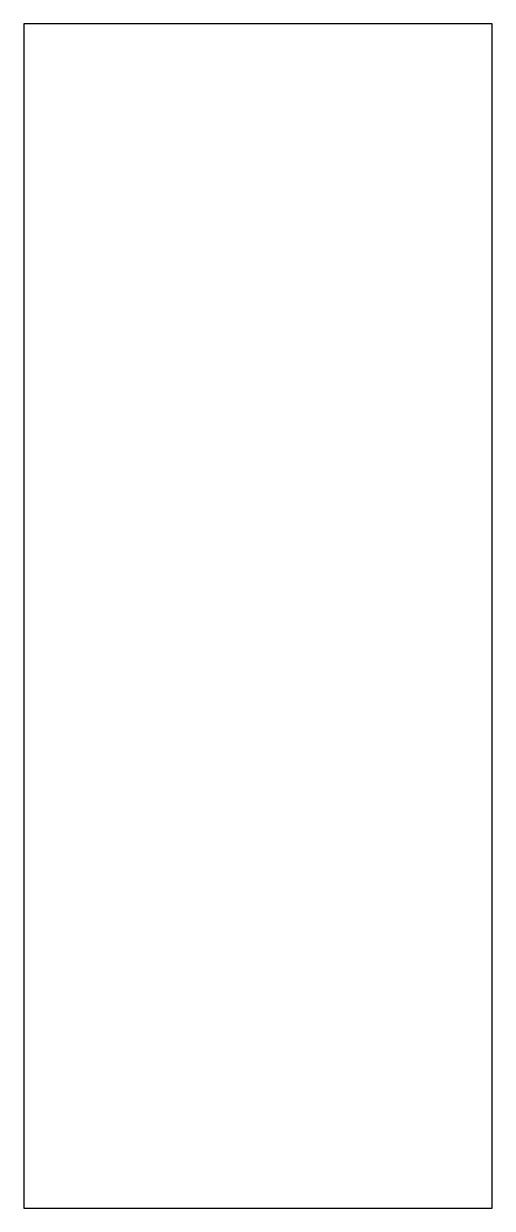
# Model space of a CAD drawing. Header units: millimetres. Extents: x -26.7 to 8.7, y -8.5 to 81.
import ezdxf

# ---------------------------------------------------------------- set-up
doc = ezdxf.new("R2010")
doc.units = ezdxf.units.MM

msp = doc.modelspace()

# ---------------------------------------------------------------- linework, layer by layer
at = {"linetype": 'CONTINUOUS'}
for p, q in [((8.7, 81), (-26.7, 81)), ((-26.7, 81), (-26.7, -8.5)), ((8.7, -8.5), (8.7, 81)), ((-26.7, -8.5), (8.7, -8.5))]:
    msp.add_line(p, q, dxfattribs=at)

doc.saveas('drawing.dxf')
